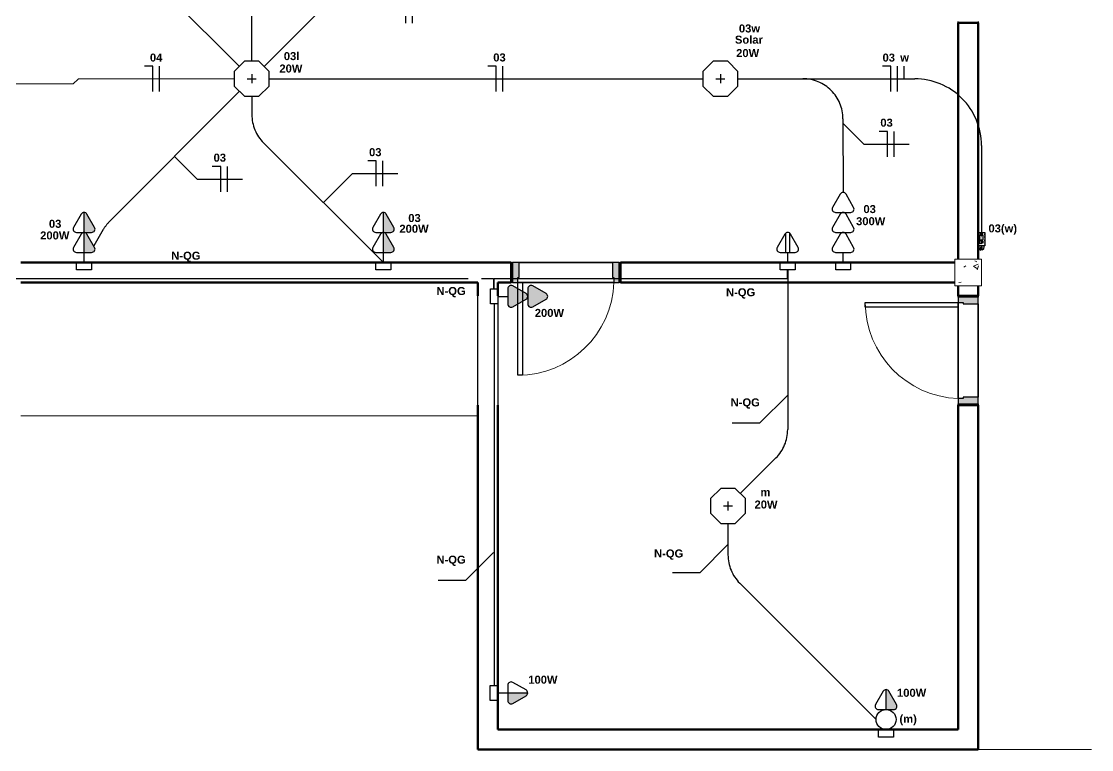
# Model space of a CAD drawing. Extents: x 1450 to 1868, y 82 to 351.
# Drawn here: x 1637.96 to 1645.98, y 222.47 to 227.92 of the extents above; entities that cross this region are included whole.
import ezdxf
from ezdxf.enums import TextEntityAlignment as Align

# ---------------------------------------------------------------- set-up
doc = ezdxf.new("R2010")
doc.units = 0
doc.header["$LTSCALE"] = 0.5
doc.linetypes.add('ELETRODUTO_TETO', pattern=[1000, 1000, 0])
doc.layers.get('0').update_dxf_attribs({"linetype": 'CONTINUOUS'})
for name, color, linetype, lineweight in [('A-DOOR', 31, 'CONTINUOUS', 25), ('A-DOOR-FRAM', 31, 'CONTINUOUS', 9), ('A-FLOR', 192, 'CONTINUOUS', 9), ('A-WALL', 113, 'CONTINUOUS', 30), ('S-COLS', 52, 'CONTINUOUS', 9)]:
    doc.layers.add(name, color=color, linetype=linetype, lineweight=lineweight)
for name, color, linetype in [('ELETRODUTO', 7, 'CONTINUOUS'), ('ELETRODUTO_TETO', 2, 'CONTINUOUS'), ('FIACAO', 7, 'CONTINUOUS'), ('Iluminação', 7, 'CONTINUOUS'), ('INDICACAO_CIRCUITO', 2, 'CONTINUOUS'), ('INDICACAO_INTERRUPTOR_FIA', 2, 'CONTINUOUS'), ('INDICACAO_POTENCIA', 1, 'CONTINUOUS'), ('INTERRUPTORES', 1, 'CONTINUOUS'), ('LINHA_DE_CHAMADA', 7, 'CONTINUOUS'), ('LUMINÁRIAS', 3, 'CONTINUOUS'), ('Sensor', 7, 'CONTINUOUS'), ('TOMADAS ABNT', 10, 'CONTINUOUS'), ('X_LIGACAO_VIRTUAL_OBJ', 7, 'CONTINUOUS')]:
    doc.layers.add(name, color=color, linetype=linetype)
doc.styles.add('Arial', font='arialbd.ttf', dxfattribs={"height": 100})

# ---------------------------------------------------------------- blocks, each defined once
blk = doc.blocks.new('*U1322', base_point=(608.67, 153.293))
for p, q in [((608.67, 153.483), (608.544, 153.483)), ((608.67, 153.103), (608.67, 153.483))]:
    blk.add_line(p, q)
blk = doc.blocks.new('*U1323', base_point=(576.818, 148.746))
blk.add_line((576.818, 148.556), (576.818, 148.936))
blk = doc.blocks.new('*U1331', base_point=(665.55, 144.199))
blk.add_line((665.55, 144.199), (665.55, 144.389))
blk = doc.blocks.new('*U1339', base_point=(1470.9908, 152.8071))
at = {"xscale": 0.5, "yscale": 0.5, "zscale": 0.5}
for name, p in [('*U1322', (1470.9725, 152.8071)), ('*U1323', (1471.0225, 152.8071)), ('*U1331', (1471.0725, 152.8071))]:
    blk.add_blockref(name, p, dxfattribs=at)
blk = doc.blocks.new('*U1409', base_point=(1471.2459, 149.2341))
at = {"xscale": 0.5, "yscale": 0.5, "zscale": 0.5}
for name, p in [('*U1322', (1471.2276, 149.2341)), ('*U1323', (1471.2776, 149.2341)), ('*U1331', (1471.3276, 149.2341))]:
    blk.add_blockref(name, p, dxfattribs=at)
blk = doc.blocks.new('*U1404', base_point=(1474.8306, 148.2349))
at = {"xscale": 0.5, "yscale": 0.5, "zscale": 0.5}
for name, p in [('*U1322', (1474.8373, 148.2349)), ('*U1323', (1474.8873, 148.2349))]:
    blk.add_blockref(name, p, dxfattribs=at)
blk = doc.blocks.new('*U1378', base_point=(1469.3567, 148.7225))
at = {"xscale": 0.5, "yscale": 0.5, "zscale": 0.5}
for name, p in [('*U1322', (1469.3317, 148.7225)), ('*U1323', (1469.3817, 148.7225))]:
    blk.add_blockref(name, p, dxfattribs=at)
blk = doc.blocks.new('*U1375', base_point=(1471.9295, 148.7234))
at = {"xscale": 0.5, "yscale": 0.5, "zscale": 0.5}
for name, p in [('*U1322', (1471.9045, 148.7234)), ('*U1323', (1471.9545, 148.7234))]:
    blk.add_blockref(name, p, dxfattribs=at)
blk = doc.blocks.new('*U1374', base_point=(1469.8337, 147.9727))
at = {"xscale": 0.5, "yscale": 0.5, "zscale": 0.5}
for name, p in [('*U1322', (1469.8403, 147.9727)), ('*U1323', (1469.8903, 147.9727))]:
    blk.add_blockref(name, p, dxfattribs=at)
blk = doc.blocks.new('*U1373', base_point=(1470.9987, 148.0138))
at = {"xscale": 0.5, "yscale": 0.5, "zscale": 0.5}
for name, p in [('*U1322', (1471.0054, 148.0138)), ('*U1323', (1471.0554, 148.0138))]:
    blk.add_blockref(name, p, dxfattribs=at)
blk = doc.blocks.new('*U1318', base_point=(1473.7167, 148.7234))
at = {"linetype": 'ByBlock'}
blk.add_lwpolyline([(1473.7167, 148.7234), (1475.042, 148.7234, -0.414214), (1475.542, 148.2234), (1475.542, 147.5729)], format="xyb", dxfattribs=at)
blk = doc.blocks.new('*U1317', base_point=(1472.2814, 145.4404))
blk.add_hatch(color=256).paths.add_polyline_path([(1472.3625, 145.4392, 1), (1472.3636, 145.4392, 1)])
for points in [[(1472.3814, 145.4644), (1472.3814, 145.4164, -0.414214), (1472.3804, 145.4154), (1472.2824, 145.4154, -0.414214), (1472.2814, 145.4164), (1472.2814, 145.4644, -0.414214), (1472.2824, 145.4654), (1472.3804, 145.4654, -0.414214)], [(1472.2991, 145.4299), (1472.2991, 145.4486, -0.414214), (1472.3001, 145.4496), (1472.3396, 145.4496, -0.414214), (1472.3406, 145.4486), (1472.3406, 145.4299, -0.414214), (1472.3396, 145.4289), (1472.3001, 145.4289, -0.414214)]]:
    blk.add_lwpolyline(points, format="xyb", close=True)
for points in [[(1472.2888, 145.4455), (1472.2851, 145.4417)], [(1472.2851, 145.4417), (1472.2942, 145.4417)], [(1472.2888, 145.433), (1472.2851, 145.4368)], [(1472.2851, 145.4368), (1472.2942, 145.4368)], [(1472.2977, 145.4392), (1472.2977, 145.4413), (1472.2991, 145.4413)], [(1472.2977, 145.4392), (1472.2977, 145.4372), (1472.2991, 145.4372)], [(1472.304, 145.4409), (1472.302, 145.4389)], [(1472.304, 145.4379), (1472.304, 145.4369), (1472.302, 145.4389)], [(1472.304, 145.4399), (1472.304, 145.4409)], [(1472.307, 145.4399), (1472.307, 145.4379), (1472.304, 145.4379)], [(1472.304, 145.4399), (1472.307, 145.4399)], [(1472.3406, 145.4456), (1472.3461, 145.4456), (1472.3461, 145.4495), (1472.363, 145.4495)], [(1472.3406, 145.4392), (1472.3625, 145.4392)], [(1472.3406, 145.4325), (1472.3461, 145.4325), (1472.3461, 145.4254), (1472.363, 145.4254), (1472.363, 145.4299)], [(1472.363, 145.4323), (1472.3647, 145.434), (1472.3614, 145.4306), (1472.363, 145.4323), (1472.3614, 145.434), (1472.3647, 145.4306)], [(1472.363, 145.4347), (1472.363, 145.4386)], [(1472.3636, 145.4392), (1472.367, 145.4392)], [(1472.3848, 145.4404), (1472.3848, 145.4454), (1472.3814, 145.4454)], [(1472.3848, 145.4404), (1472.3848, 145.4354), (1472.3814, 145.4354)], [(1472.4153, 145.4463), (1472.3933, 145.4463)], [(1472.4153, 145.4345), (1472.3933, 145.4345)], [(1472.4062, 145.4554), (1472.4153, 145.4463)], [(1472.4062, 145.4254), (1472.4153, 145.4345)]]:
    blk.add_lwpolyline(points)
for centre, radius in [((1472.363, 145.4323), 0.00238), ((1472.363, 145.4392), 0.000592)]:
    blk.add_circle(centre, radius)
for centre, radius, start, end in [((1472.2867, 145.4827), 0.0373, 273.26182, 289.46904), ((1472.2867, 145.3958), 0.0373, 70.53096, 86.73818), ((1472.2942, 145.4392), 0.00245, 270, 90), ((1472.4114, 145.5452), 0.09, 250.53096, 266.73818), ((1472.4114, 145.3355), 0.09, 93.26182, 109.46904), ((1472.3933, 145.4404), 0.00591, 90, 270)]:
    blk.add_arc(centre, radius, start, end)
at = {"layer": 'INDICACAO_CIRCUITO', "style": 'Arial'}
for s, height, p in [('BIVOLT (127/220~)', 0.001394, (1472.2821, 145.4223)), ('10A/5A - 50 a 60Hz', 0.001394, (1472.2821, 145.4197)), ('POTÊNCIA: 1200VA ou 500W', 0.001394, (1472.2821, 145.4169)), ('RELÉ FOTOELETRÔNICO', 0.004818, (1472.2914, 145.458)), ('NÃO INSTALAR', 0.002378, (1472.3091, 145.4407)), ('DIRECIONADO', 0.002192, (1472.3101, 145.4373)), ('P/ A LÂMPADA', 0.002192, (1472.3105, 145.4338)), ('SENSOR', 0.00271, (1472.3123, 145.4454)), ('VERMELHO', 0.00139, (1472.3491, 145.4261)), ('BRANCO', 0.00139, (1472.3491, 145.4398)), ('PRETO', 0.00139, (1472.3518, 145.4502)), ('FASE 1', 0.00139, (1472.3641, 145.4488)), ('FASE 2', 0.00139, (1472.3649, 145.4405)), ('NEUTRO', 0.00139, (1472.3649, 145.4369)), ('CARGA', 0.00139, (1472.3658, 145.4295)), ('OU', 0.00139, (1472.3676, 145.4386))]:
    blk.add_text(s, height=height, dxfattribs=at).set_placement(p)
blk = doc.blocks.new('*U797', base_point=(-32767.96, 35041.53))
at = {"linetype": 'ByBlock'}
blk.add_lwpolyline([(-32767.96, 35041.53), (-32767.96, 35095.61, 0.198912), (-32776.75, 35116.82), (-32838.03, 35178.11, -0.198912), (-32846.82, 35199.32), (-32846.82, 35255.36)], format="xyb", dxfattribs=at)
blk = doc.blocks.new('*U789', base_point=(-32758.7, 35037.7))
at = {"linetype": 'ByBlock'}
blk.add_lwpolyline([(-32758.7, 35037.7), (-32627.05, 35169.36, -0.198912), (-32605.83, 35178.14), (-32600.16, 35178.14)], format="xyb", dxfattribs=at)
blk = doc.blocks.new('*U785', base_point=(-32292.61, 34555.94))
at = {"linetype": 'ByBlock'}
blk.add_arc((-32292.61, 34548.44), 7.5, 90, 90, dxfattribs=at)
blk = doc.blocks.new('*U784', base_point=(-32411.08, 34695.36))
at = {"linetype": 'ByBlock'}
blk.add_lwpolyline([(-32411.08, 34695.36), (-32411.08, 34671.84, 0.198912), (-32402.3, 34650.63), (-32300.11, 34548.44)], format="xyb", dxfattribs=at)
blk = doc.blocks.new('*U763', base_point=(-33353.58, 35808.49))
at = {"linetype": 'ByBlock'}
blk.add_lwpolyline([(-33353.58, 35808.49), (-33353.57, 35808.49)], dxfattribs=at)
blk = doc.blocks.new('*U762', base_point=(-33475.09, 35665.19))
blk.add_hatch(color=256).paths.add_polyline_path([(-33461.38, 35663.02, 0.269143), (-33460.13, 35665.19), (-33475.09, 35665.19), (-33475.09, 35659.5, 0.575867), (-33471.35, 35657.33)])
for p, q in [((-33475.09, 35670.89), (-33475.09, 35665.19)), ((-33461.38, 35667.36), (-33471.35, 35673.06)), ((-33475.09, 35665.19), (-33475.09, 35659.5)), ((-33475.09, 35665.19), (-33460.13, 35665.19)), ((-33471.35, 35657.33), (-33461.38, 35663.02))]:
    blk.add_line(p, q)
for centre, start, end in [((-33472.59, 35670.89), 60.25512, 180), ((-33462.63, 35665.19), 299.74488, 60.25512), ((-33472.59, 35659.5), 180, 299.74488)]:
    blk.add_arc(centre, 2.5, start, end)
blk = doc.blocks.new('*U761', base_point=(-33475.09, 35665.19))
blk.add_lwpolyline([(-33475.09, 35670.8), (-33475.09, 35659.59), (-33480.69, 35659.59), (-33480.69, 35670.8)], close=True)
blk.add_circle((-33467.59, 35665.19), 7.5)
blk = doc.blocks.new('*U767', base_point=(-33353.63, 35555.76))
at = {"linetype": 'ByBlock'}
blk.add_arc((-33346.13, 35555.76), 7.5, 359.9999999999515, 0, dxfattribs=at)
blk = doc.blocks.new('*U778', base_point=(-32711.75, 35385.94))
at = {"linetype": 'ByBlock'}
blk.add_arc((-32711.75, 35378.44), 7.5, 90, 90, dxfattribs=at)
blk = doc.blocks.new('*U694', base_point=(-32366.33, 34885.34))
at = {"linetype": 'ByBlock'}
blk.add_lwpolyline([(-32366.33, 34885.34), (-32366.33, 34765.62, -0.198912), (-32375.12, 34744.41), (-32401.83, 34717.7)], format="xyb", dxfattribs=at)
blk = doc.blocks.new('*U693', base_point=(-32586.39, 34871.05))
at = {"linetype": 'ByBlock'}
blk.add_lwpolyline([(-32586.39, 34871.05), (-32586.39, 34878.75), (-32366.55, 34878.75), (-32366.55, 34885.34)], dxfattribs=at)
blk = doc.blocks.new('*U692', base_point=(-32586.39, 34859.84))
at = {"linetype": 'ByBlock'}
blk.add_lwpolyline([(-32586.39, 34859.84), (-32586.39, 34574.03)], dxfattribs=at)
blk = doc.blocks.new('*U691', base_point=(-33154.42, 34878.75))
at = {"linetype": 'ByBlock'}
blk.add_lwpolyline([(-33154.42, 34878.75), (-33124.83, 34878.75), (-33124.83, 34882.87), (-33105.7, 34882.87), (-33105.7, 34878.75), (-32586.77, 34878.75), (-32586.77, 34871.05)], dxfattribs=at)
blk = doc.blocks.new('*U468', base_point=(-31629.95, 36394.81))
at = {"linetype": 'ByBlock'}
blk.add_lwpolyline([(-31629.95, 36394.81), (-31747.09, 36394.81), (-31750.82, 36391.09), (-31976.9, 36391.1)], dxfattribs=at)
blk = doc.blocks.new('*U467', base_point=(-31626.11, 36404.07))
at = {"linetype": 'ByBlock'}
blk.add_lwpolyline([(-31626.11, 36404.07), (-31754.33, 36532.29), (-31754.78, 36532.48)], dxfattribs=at)
blk = doc.blocks.new('*U450', base_point=(-31252.52, 36394.38))
at = {"linetype": 'ByBlock'}
blk.add_lwpolyline([(-31252.52, 36394.38), (-31203.85, 36394.38, -0.414214), (-31173.85, 36364.38), (-31173.85, 36309.15)], format="xyb", dxfattribs=at)
blk = doc.blocks.new('*U448', base_point=(-31603.77, 36394.8))
at = {"linetype": 'ByBlock'}
blk.add_lwpolyline([(-31603.77, 36394.8), (-31278.7, 36394.4)], dxfattribs=at)
blk = doc.blocks.new('*U447', base_point=(-31616.86, 36381.72))
at = {"linetype": 'ByBlock'}
blk.add_lwpolyline([(-31616.86, 36381.72), (-31616.86, 36368.02, 0.198912), (-31608.07, 36346.8), (-31518.41, 36257.14)], format="xyb", dxfattribs=at)
blk = doc.blocks.new('*U446', base_point=(-31626.11, 36385.56))
at = {"linetype": 'ByBlock'}
blk.add_lwpolyline([(-31626.11, 36385.56), (-31723.63, 36288.04, 0.063705), (-31728.29, 36282.01), (-31735.46, 36269.8)], format="xyb", dxfattribs=at)
blk = doc.blocks.new('Cozinha')
at = {"layer": 'A-WALL'}
for p, q in [((1487.5, -923), (1487.5, -922)), ((1502.5, -922), (1502.5, -923)), ((1152.5, -1102.5), (1153.5, -1102.5)), ((1158.5, -1102.5), (1228.5, -1102.5)), ((1233.5, -1102.5), (1234.5, -1102.5)), ((1153.5, -1117.5), (1152.5, -1117.5)), ((1229.5, -1117.5), (1157.5, -1117.5)), ((1234.5, -1117.5), (1233.5, -1117.5)), ((1127.5, -1128.5), (1127.5, -1127.5)), ((1127.5, -1208.5), (1127.5, -1128.5)), ((1142.5, -1127.5), (1142.5, -1128.5)), ((1142.5, -1128.5), (1142.5, -1208.5)), ((1487.5, -1128.5), (1487.5, -1127.5)), ((1502.5, -1127.5), (1502.5, -1128.5)), ((1487.5, -1204.5), (1487.5, -1132.5)), ((1502.5, -1133.5), (1502.5, -1203.5)), ((1127.5, -1209.5), (1127.5, -1208.5)), ((1142.5, -1208.5), (1142.5, -1209.5)), ((1487.5, -1209.5), (1487.5, -1208.5)), ((1502.5, -1208.5), (1502.5, -1209.5))]:
    blk.add_line(p, q, dxfattribs=at)
at = {"layer": 'A-WALL', "lineweight": 70}
for p, q in [((1502.5, -923), (1487.5, -923)), ((1487.5, -923), (1487.5, -1100)), ((1502.5, -1100), (1502.5, -923)), ((1152.5, -1102.5), (785, -1102.68)), ((1152.5, -1117.5), (1152.5, -1102.5)), ((1485, -1102.5), (1234.5, -1102.5)), ((1234.5, -1102.5), (1234.5, -1117.5)), ((785, -1117.5), (1127.5, -1117.5)), ((1127.5, -1117.5), (1127.5, -1127.5)), ((1142.5, -1127.5), (1142.5, -1117.5)), ((1142.5, -1117.5), (1152.5, -1117.5)), ((1234.5, -1117.5), (1485, -1117.5)), ((1487.5, -1120), (1487.5, -1127.5)), ((1502.5, -1127.5), (1502.5, -1120)), ((1487.5, -1127.5), (1502.5, -1127.5)), ((1127.5, -1209.5), (1127.5, -1467.5)), ((1142.5, -1452.5), (1142.5, -1209.5)), ((1502.5, -1209.5), (1487.5, -1209.5)), ((1487.5, -1209.5), (1487.5, -1452.5)), ((1502.5, -1467.5), (1502.5, -1209.5)), ((1487.5, -1452.5), (1142.5, -1452.5)), ((1127.5, -1467.5), (1502.5, -1467.5))]:
    blk.add_line(p, q, dxfattribs=at)
at = {"layer": 'A-WALL', "lineweight": 9}
for p, q in [((1129.5, -1467.5), (1129.5, -1467.4)), ((1502.5, -1465.5), (1502.4, -1465.5))]:
    blk.add_line(p, q, dxfattribs=at)
blk = doc.blocks.new('*U304', base_point=(-45716.14, 15084.82))
for p, q in [((-45708.64, 15090.51), (-45708.64, 15084.82)), ((-45708.64, 15086.32), (-45694.18, 15086.32)), ((-45694.94, 15086.99), (-45704.9, 15092.68)), ((-45716.14, 15084.82), (-45708.64, 15084.82)), ((-45708.64, 15084.82), (-45708.64, 15079.13)), ((-45708.64, 15083.32), (-45694.18, 15083.32)), ((-45704.9, 15076.95), (-45694.94, 15082.65))]:
    blk.add_line(p, q)
blk.add_lwpolyline([(-45716.14, 15090.42), (-45716.14, 15079.21), (-45721.74, 15079.21), (-45721.74, 15090.42)], close=True)
for centre, start, end in [((-45706.14, 15090.51), 60.25512, 180), ((-45696.18, 15084.82), 299.74488, 60.25512), ((-45706.14, 15079.13), 180, 299.74488)]:
    blk.add_arc(centre, 2.5, start, end)
blk = doc.blocks.new('*U291', base_point=(-46555.9, 19648.2))
at = {"layer": 'LUMINÁRIAS'}
blk.add_lwpolyline([(-46574.1, 19655.8), (-46574.1, 19640.7), (-46563.4, 19630.1), (-46548.4, 19630.1), (-46537.7, 19640.7), (-46537.7, 19655.8), (-46548.4, 19666.4), (-46563.4, 19666.4)], close=True, dxfattribs=at)
for points in [[(-46560.6, 19648.2), (-46551.2, 19648.2)], [(-46555.9, 19652.9), (-46555.9, 19643.6)]]:
    blk.add_lwpolyline(points, dxfattribs=at)
blk = doc.blocks.new('*U249', base_point=(-45810.47, 14982.61))
for p, q in [((-45812.64, 15033.73), (-45818.33, 15023.77)), ((-45802.6, 15023.77), (-45808.29, 15033.73)), ((-45812.64, 15018.77), (-45818.33, 15008.81)), ((-45816.16, 15020.03), (-45810.47, 15020.03)), ((-45810.47, 15020.03), (-45804.77, 15020.03)), ((-45802.6, 15008.81), (-45808.29, 15018.77)), ((-45812.64, 15003.81), (-45818.33, 14993.85)), ((-45816.16, 15005.07), (-45810.47, 15005.07)), ((-45810.47, 15005.07), (-45804.77, 15005.07)), ((-45802.6, 14993.85), (-45808.29, 15003.81)), ((-45816.16, 14990.11), (-45810.47, 14990.11)), ((-45810.47, 14982.61), (-45810.47, 14990.11)), ((-45810.47, 14990.11), (-45804.77, 14990.11))]:
    blk.add_line(p, q)
blk.add_lwpolyline([(-45816.07, 14982.61), (-45804.86, 14982.61), (-45804.86, 14977.01), (-45816.07, 14977.01)], close=True)
for centre, start, end in [((-45810.47, 15032.49), 29.74488, 150.25512), ((-45816.16, 15022.53), 150.25512, 270), ((-45804.77, 15022.53), 270, 29.74488), ((-45810.47, 15017.53), 29.74488, 150.25512), ((-45816.16, 15007.57), 150.25512, 270), ((-45804.77, 15007.57), 270, 29.74488), ((-45810.47, 15002.57), 29.74488, 150.25512), ((-45816.16, 14992.61), 150.25512, 270), ((-45804.77, 14992.61), 270, 29.74488)]:
    blk.add_arc(centre, 2.5, start, end)
blk = doc.blocks.new('*U246', base_point=(-46537.87, 14773.66))
for points in [[(-46535.7, 14809.82, 0.269143), (-46537.87, 14811.08), (-46537.87, 14796.12), (-46532.18, 14796.12, 0.575867), (-46530.01, 14799.86)], [(-46535.7, 14794.86, 0.269143), (-46537.87, 14796.12), (-46537.87, 14781.16), (-46532.18, 14781.16, 0.575867), (-46530.01, 14784.9)]]:
    blk.add_hatch(color=256).paths.add_polyline_path(points)
for p, q in [((-46540.04, 14809.82), (-46545.74, 14799.86)), ((-46537.87, 14796.12), (-46537.87, 14811.08)), ((-46530.01, 14799.86), (-46535.7, 14809.82)), ((-46540.04, 14794.86), (-46545.74, 14784.9)), ((-46543.57, 14796.12), (-46537.87, 14796.12)), ((-46537.87, 14781.16), (-46537.87, 14796.12)), ((-46537.87, 14796.12), (-46532.18, 14796.12)), ((-46530.01, 14784.9), (-46535.7, 14794.86)), ((-46543.57, 14781.16), (-46537.87, 14781.16)), ((-46537.87, 14773.66), (-46537.87, 14781.16)), ((-46537.87, 14781.16), (-46532.18, 14781.16))]:
    blk.add_line(p, q)
blk.add_lwpolyline([(-46543.48, 14773.66), (-46532.27, 14773.66), (-46532.27, 14768.06), (-46543.48, 14768.06)], close=True)
for centre, start, end in [((-46537.87, 14808.58), 29.74488, 150.25512), ((-46543.57, 14798.62), 150.25512, 270), ((-46532.18, 14798.62), 270, 29.74488), ((-46537.87, 14793.62), 29.74488, 150.25512), ((-46543.57, 14783.66), 150.25512, 270), ((-46532.18, 14783.66), 270, 29.74488)]:
    blk.add_arc(centre, 2.5, start, end)
blk = doc.blocks.new('*U209', base_point=(-45980.92, 14732.58))
for points in [[(-45978.75, 14768.74, 0.580323), (-45983.09, 14768.74), (-45988.78, 14758.78, 0.575867), (-45986.61, 14755.04), (-45980.92, 14755.04), (-45975.23, 14755.04, 0.575867), (-45973.06, 14758.78)], [(-45978.75, 14753.78, 0.580323), (-45983.09, 14753.78), (-45988.78, 14743.82, 0.575867), (-45986.61, 14740.08), (-45980.92, 14740.08), (-45975.23, 14740.08, 0.575867), (-45973.06, 14743.82)]]:
    blk.add_hatch(color=256).paths.add_polyline_path(points)
for p, q in [((-45983.09, 14768.74), (-45988.78, 14758.78)), ((-45973.06, 14758.78), (-45978.75, 14768.74)), ((-45983.09, 14753.78), (-45988.78, 14743.82)), ((-45986.61, 14755.04), (-45980.92, 14755.04)), ((-45980.92, 14755.04), (-45975.23, 14755.04)), ((-45973.06, 14743.82), (-45978.75, 14753.78)), ((-45986.61, 14740.08), (-45980.92, 14740.08)), ((-45980.92, 14732.58), (-45980.92, 14740.08)), ((-45980.92, 14740.08), (-45975.23, 14740.08))]:
    blk.add_line(p, q)
blk.add_lwpolyline([(-45986.52, 14732.58), (-45975.32, 14732.58), (-45975.32, 14726.98), (-45986.52, 14726.98)], close=True)
for centre, start, end in [((-45980.92, 14767.5), 29.74488, 150.25512), ((-45986.61, 14757.54), 150.25512, 270), ((-45975.23, 14757.54), 270, 29.74488), ((-45980.92, 14752.54), 29.74488, 150.25512), ((-45986.61, 14742.58), 150.25512, 270), ((-45975.23, 14742.58), 270, 29.74488)]:
    blk.add_arc(centre, 2.5, start, end)
blk = doc.blocks.new('*U208', base_point=(-45880.07, 14542.52))
blk.add_hatch(color=256).paths.add_polyline_path([(-45877.9, 14563.72, 0.269143), (-45880.07, 14564.98), (-45880.07, 14550.02), (-45874.38, 14550.02, 0.575867), (-45872.21, 14553.76)])
for p, q in [((-45880.07, 14550.02), (-45880.07, 14564.98)), ((-45882.24, 14563.72), (-45887.93, 14553.76)), ((-45872.21, 14553.76), (-45877.9, 14563.72)), ((-45885.76, 14550.02), (-45880.07, 14550.02)), ((-45880.07, 14542.52), (-45880.07, 14550.02)), ((-45880.07, 14550.02), (-45874.38, 14550.02))]:
    blk.add_line(p, q)
blk.add_lwpolyline([(-45885.68, 14542.52), (-45874.47, 14542.52), (-45874.47, 14536.91), (-45885.68, 14536.91)], close=True)
for centre, start, end in [((-45880.07, 14562.48), 29.74488, 150.25512), ((-45885.76, 14552.52), 150.25512, 270), ((-45874.38, 14552.52), 270, 29.74488)]:
    blk.add_arc(centre, 2.5, start, end)
blk = doc.blocks.new('*U207', base_point=(-46159.61, 14981.09))
for points in [[(-46157.43, 15017.25, 0.269143), (-46159.61, 15018.51), (-46159.61, 15003.55), (-46153.91, 15003.55, 0.575867), (-46151.74, 15007.29)], [(-46157.43, 15002.29, 0.269143), (-46159.61, 15003.55), (-46159.61, 14988.59), (-46153.91, 14988.59, 0.575867), (-46151.74, 14992.33)]]:
    blk.add_hatch(color=256).paths.add_polyline_path(points)
for p, q in [((-46161.78, 15017.25), (-46167.47, 15007.29)), ((-46159.61, 15003.55), (-46159.61, 15018.51)), ((-46151.74, 15007.29), (-46157.43, 15017.25)), ((-46161.78, 15002.29), (-46167.47, 14992.33)), ((-46165.3, 15003.55), (-46159.61, 15003.55)), ((-46159.61, 14988.59), (-46159.61, 15003.55)), ((-46159.61, 15003.55), (-46153.91, 15003.55)), ((-46151.74, 14992.33), (-46157.43, 15002.29)), ((-46165.3, 14988.59), (-46159.61, 14988.59)), ((-46159.61, 14981.09), (-46159.61, 14988.59)), ((-46159.61, 14988.59), (-46153.91, 14988.59))]:
    blk.add_line(p, q)
blk.add_lwpolyline([(-46165.21, 14981.09), (-46154, 14981.09), (-46154, 14975.49), (-46165.21, 14975.49)], close=True)
for centre, start, end in [((-46159.61, 15016.01), 29.74488, 150.25512), ((-46165.3, 15006.05), 150.25512, 270), ((-46153.91, 15006.05), 270, 29.74488), ((-46159.61, 15001.05), 29.74488, 150.25512), ((-46165.3, 14991.09), 150.25512, 270), ((-46153.91, 14991.09), 270, 29.74488)]:
    blk.add_arc(centre, 2.5, start, end)
blk = doc.blocks.new('Porta Simples de Abrir - 70x210cm - Marco de Madeira-3450791-Planta Baixa')
at = {"layer": 'A-DOOR-FRAM', "lineweight": 25}
h = blk.add_hatch(color=256, dxfattribs=at)
h.paths.add_polyline_path([(-400, -75), (-350, -75), (-350, 38), (-360, 38), (-360, 75), (-400, 75), (-400, -55.9)], flags=0)
h.paths.add_polyline_path([(350, -75), (400, -75), (400, 75), (360, 75), (359.9, 38), (350, 38), (350, -49.8)], flags=0)
at = {"layer": 'A-DOOR'}
for p, q in [((325, 75), (325, 771)), ((325, 771), (360, 771)), ((360, 771), (360, 75)), ((360, 75), (-360, 75)), ((360, 75), (325, 75)), ((-350, -75), (350, -75))]:
    blk.add_line(p, q, dxfattribs=at)
at = {"layer": 'A-DOOR', "lineweight": 9}
blk.add_arc((360, 50.9), 720.1, 90, 178.07863, dxfattribs=at)
at = {"layer": 'A-DOOR-FRAM', "lineweight": 25}
for p, q in [((-360, 75), (-400, 75)), ((-400, 75), (-400, -75)), ((-360, 38), (-360, 75)), ((-350, 38), (-360, 38)), ((-350, -75), (-350, 38)), ((360, 38), (350, 38)), ((350, 38), (350, -75)), ((360, 75), (360, 38)), ((400, 75), (360, 75)), ((400, -75), (400, 75)), ((-400, -75), (-350, -75)), ((350, -75), (400, -75))]:
    blk.add_line(p, q, dxfattribs=at)
blk = doc.blocks.new('Pilar Retangular de Concreto - 20X20 cm-V33-Planta Baixa')
at = {"layer": 'S-COLS'}
h = blk.add_hatch(dxfattribs=at)
h.set_pattern_fill('FP_53', color=256, style=0, pattern_type=2)
h.set_pattern_definition([(50, (31216.5, 14420.3), (364.368, -31.8783), [38.1, -419.1]), (355, (31216.5, 14420.3), (-70.486, 382.1133), [30.48, -335.28]), (100.451, (31246.87, 14417.65), (293.885, 350.2334), [32.38, -356.18]), (46.184, (31216.5, 14521.9), (542.1585, -84.086), [57.15, -628.65]), (96.636, (31261.7, 14514.9), (474.805, 494.8554), [48.57, -534.27]), (351.184, (31216.5, 14521.9), (474.81, 494.85), [45.72, -502.92]), (21, (31267.3, 14496.5), (303.2285, -204.5305), [38.1, -419.1]), (326, (31267.3, 14496.5), (123.604, 368.376), [30.48, -335.28]), (71.451, (31292.58, 14479.46), (426.834, 163.8427), [32.38, -356.18]), (37.5, (31216.51, 14420.3), (6.17665, 169.11015), [16.764, -314.452, 16.764, -323.596, -336.55]), (37.5, (31216.51, 14420.3), (6.17665, 169.11015), [-671.576, 16.764, -319.786]), (7.5, (31216.51, 14420.3), (133.6389, 200.3615), [16.764, -177.292, 16.764, -306.832, -128.27]), (7.5, (31216.51, 14420.3), (133.6389, 200.3615), [-517.652, 16.764, -111.506]), (327.5, (31103.23, 14420.3), (271.1818, -11.45836), [16.764, -110.236, 16.764, -905.256]), (327.5, (31103.23, 14420.3), (271.1818, -11.45836), [-143.764, -379.476, 16.764, -509.016]), (317.5, (31052.43, 14420.3), (296.2585, 50.8528), [16.764, -148.336, 16.764, -246.38, -373.38]), (317.5, (31052.43, 14420.3), (296.2585, 50.8528), [-428.244, 16.764, -356.616])])
h.paths.add_polyline_path([(-58.2, -100), (100, -100), (100, 100), (-100, 100), (-100, -100), (-75, -100)], flags=0)
for p, q in [((100, 100), (-100, 100)), ((-100, 100), (-100, -100)), ((100, -100), (100, 100)), ((-100, -100), (100, -100))]:
    blk.add_line(p, q, dxfattribs=at)

msp = doc.modelspace()

# ---------------------------------------------------------------- linework, layer by layer
at = {"layer": 'A-FLOR'}
for p, q in [((1637.956, 224.9652), (1641.381, 224.9652)), ((1645.131, 222.4652), (1645.981, 222.4652))]:
    msp.add_line(p, q, dxfattribs=at)
at = {"layer": 'LINHA_DE_CHAMADA'}
for points in [[(1644.1177, 227.1585), (1644.2745, 227.0016), (1644.6145, 227.0016)], [(1639.1078, 226.9093), (1639.2776, 226.7395), (1639.6176, 226.7395)], [(1640.2245, 226.5624), (1640.4427, 226.7806), (1640.7827, 226.7806)], [(1643.7035, 225.1205), (1643.4923, 224.9093), (1643.2881, 224.9093)], [(1641.4991, 223.9427), (1641.288, 223.7315), (1641.0838, 223.7315)], [(1643.256, 224.001), (1643.0448, 223.7899), (1642.8406, 223.7899)]]:
    msp.add_lwpolyline(points, dxfattribs=at)

# ---------------------------------------------------------------- block references
at = {"layer": 'A-DOOR', "xscale": 0.00100000000000115, "yscale": 0.00100000000000115, "zscale": 0.00100000000000115}
for p, rotation in [((1642.041, 226.0402), 179.9999999999996), ((1645.056, 225.4552), 89.99999999999967)]:
    msp.add_blockref('Porta Simples de Abrir - 70x210cm - Marco de Madeira-3450791-Planta Baixa', p, dxfattribs=dict(at, rotation=rotation))
at = {"layer": 'A-WALL', "xscale": 0.01000000108748102, "yscale": 0.01000000108748102, "zscale": 0.01000000108748102}
msp.add_blockref('Cozinha', (1630.106, 237.1402), dxfattribs=at)
at = {"layer": 'ELETRODUTO', "linetype": 'ELETRODUTO_TETO', "xscale": 0.01000000108748102, "yscale": 0.01000000108748102, "zscale": 0.01000000108748102}
for name in ['*U785', '*U778']:
    msp.add_blockref(name, (1644.4407, 222.7652), dxfattribs=at)
at = {"layer": 'ELETRODUTO', "linetype": 'ELETRODUTO_TETO', "xscale": 0.01000000108748102, "yscale": 0.01000000108748102, "zscale": 0.01000000108748102, "rotation": 270}
msp.add_blockref('*U767', (1644.4407, 222.7652), dxfattribs=at)
at = {"layer": 'ELETRODUTO_TETO', "linetype": 'ELETRODUTO_TETO', "xscale": 0.01000000108748102, "yscale": 0.01000000108748102, "zscale": 0.01000000108748102}
for name, p in [('*U797', (1639.6872, 227.6211)), ('*U789', (1639.7798, 227.5827)), ('*U691', (1635.8226, 225.9932)), ('*U693', (1641.5029, 225.9162)), ('*U694', (1643.7035, 226.0591)), ('*U692', (1641.5029, 225.8041)), ('*U784', (1643.256, 224.1593))]:
    msp.add_blockref(name, p, dxfattribs=at)
at = {"layer": 'ELETRODUTO_TETO', "linetype": 'ELETRODUTO_TETO', "xscale": 0.01000000108748102, "yscale": 0.01000000108748102, "zscale": 0.01000000108748102, "rotation": 0.07010083668257441}
for name, p in [('*U467', (1639.5945, 227.5826)), ('*U468', (1639.5563, 227.49)), ('*U448', (1639.8181, 227.4902)), ('*U450', (1643.3306, 227.4903)), ('*U446', (1639.5948, 227.3975)), ('*U447', (1639.6874, 227.3593))]:
    msp.add_blockref(name, p, dxfattribs=at)
at = {"layer": 'ELETRODUTO_TETO', "linetype": 'ELETRODUTO_TETO'}
msp.add_blockref('*U1318', (1643.3306, 227.4902), dxfattribs=at)
at = {"layer": 'FIACAO'}
for name, p in [('*U1409', (1640.8598, 228.0009)), ('*U1339', (1644.4949, 227.4902)), ('*U1404', (1644.4445, 227.0016)), ('*U1374', (1639.4476, 226.7395)), ('*U1373', (1640.6127, 226.7806))]:
    msp.add_blockref(name, p, dxfattribs=at)
for name, p, rotation in [('*U1378', (1638.9706, 227.4893), 0.07010083683165506), ('*U1375', (1641.5435, 227.4902), 359.9999999924336)]:
    msp.add_blockref(name, p, dxfattribs=dict(at, rotation=rotation))
at = {"layer": 'Iluminação', "xscale": 0.007210252382215969, "yscale": 0.007210252382215969, "zscale": 0.007210252382215969}
for p in [(1639.6872, 227.4902), (1643.1997, 227.4902), (1643.256, 224.2902)]:
    msp.add_blockref('*U291', p, dxfattribs=at)
at = {"layer": 'INTERRUPTORES', "xscale": 0.01000000108748102, "yscale": 0.01000000108748102, "zscale": 0.01000000108748102, "rotation": 89.99999999998747}
msp.add_blockref('*U761', (1644.4407, 222.6152), dxfattribs=at)
at = {"layer": 'S-COLS', "xscale": 0.00100000000000115, "yscale": 0.00100000000000115, "zscale": 0.00100000000000115}
msp.add_blockref('Pilar Retangular de Concreto - 20X20 cm-V33-Planta Baixa', (1645.056, 226.0402), dxfattribs=at)
at = {"layer": 'Sensor', "rotation": 270}
msp.add_blockref('*U1317', (1645.156, 226.3397), dxfattribs=at)
at = {"layer": 'TOMADAS ABNT', "xscale": 0.01000000108748102, "yscale": 0.01000000108748102, "zscale": 0.01000000108748102}
for name, p in [('*U249', (1644.119, 226.1152)), ('*U246', (1638.4304, 226.1152)), ('*U207', (1640.6734, 226.1147))]:
    msp.add_blockref(name, p, dxfattribs=at)
for name, p, rotation in [('*U304', (1643.7035, 226.1152), 89.99999999999967), ('*U209', (1641.531, 225.8602), 269.9999999999995), ('*U208', (1641.531, 222.89), 269.9999999999995), ('*U762', (1644.4407, 222.7652), 89.99999999999999)]:
    msp.add_blockref(name, p, dxfattribs=dict(at, rotation=rotation))
at = {"layer": 'X_LIGACAO_VIRTUAL_OBJ', "xscale": 0.01000000108748102, "yscale": 0.01000000108748102, "zscale": 0.01000000108748102, "rotation": 270}
msp.add_blockref('*U763', (1644.4407, 222.7652), dxfattribs=at)

# ---------------------------------------------------------------- texts
at = {"layer": 'INDICACAO_CIRCUITO', "style": 'Arial'}
for s, p in [('03w', (1643.3378, 227.8374)), ('Solar', (1643.3082, 227.7534)), ('03l', (1639.9274, 227.6302)), ('03', (1644.2711, 226.4843)), ('03', (1638.167, 226.374)), ('03', (1640.8601, 226.4173)), ('03(w)', (1645.208, 226.3397)), ('N-QG', (1639.0839, 226.1349)), ('N-QG', (1641.0715, 225.8703)), ('N-QG', (1643.2413, 225.8609)), ('N-QG', (1643.2758, 225.036)), ('m', (1643.4992, 224.3635)), ('N-QG', (1642.702, 223.9042)), ('N-QG', (1641.0715, 223.8582)), ('(m)', (1644.5411, 222.6656))]:
    msp.add_text(s, height=0.06, dxfattribs=at).set_placement(p)
for s, p in [('04', (1638.9705, 227.6193)), ('03', (1641.5435, 227.6202)), ('03', (1644.4609, 227.6192)), ('03', (1644.4445, 227.1316)), ('03', (1639.4476, 226.8695)), ('03', (1640.6127, 226.9106))]:
    msp.add_text(s, height=0.06, dxfattribs=at).set_placement(p, align=Align.CENTER)
at = {"layer": 'INDICACAO_INTERRUPTOR_FIA', "style": 'Arial'}
msp.add_text('w', height=0.06, dxfattribs=at).set_placement((1644.5797, 227.6192), align=Align.CENTER)
at = {"layer": 'INDICACAO_POTENCIA', "style": 'Arial'}
for s, p in [('20W', (1643.3174, 227.6531)), ('20W', (1639.8943, 227.5373)), ('300W', (1644.216, 226.3934)), ('200W', (1638.1014, 226.2868)), ('200W', (1640.7936, 226.3369)), ('200W', (1641.8081, 225.7065)), ('20W', (1643.4549, 224.271)), ('100W', (1641.7595, 222.9588)), ('100W', (1644.5227, 222.8606))]:
    msp.add_text(s, height=0.06, dxfattribs=at).set_placement(p)

doc.saveas('drawing.dxf')
